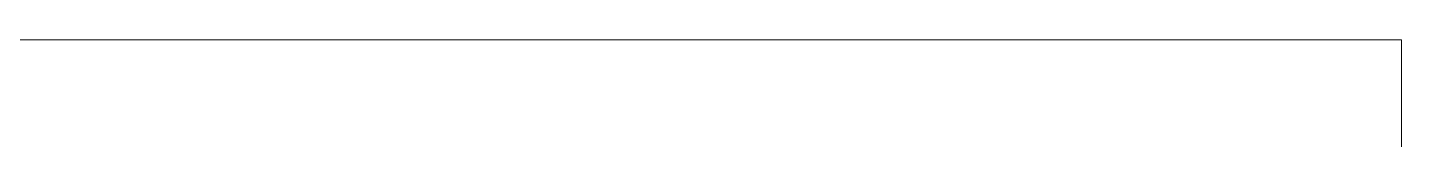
# Model space of a CAD drawing. Header units: millimetres. Extents: x -3455 to 18297, y 115676 to 128916.
# Drawn here: x 10300.19 to 10320.19, y 121618.2 to 121619.64 of the extents above; entities that cross this region are included whole.
import ezdxf

# ---------------------------------------------------------------- set-up
doc = ezdxf.new("R2010")
doc.units = ezdxf.units.MM
doc.layers.add('A-DOOR', color=8, linetype='Continuous', lineweight=13)
doc.layers.add('АР_подложка', color=8, linetype='Continuous', lineweight=13)

# ---------------------------------------------------------------- blocks, each defined once
blk = doc.blocks.new('INT 19 Дверь входная одностворчатая с остеклением - 1000 х 2480 ОС-Сверху-2841500-Планировочное решение')
at = {"layer": 'A-DOOR'}
for p, q in [((440, 240), (440, 180)), ((440, 180), (420, 180))]:
    blk.add_line(p, q, dxfattribs=at)
blk = doc.blocks.new('АР_bath')
at = {"layer": 'A-DOOR', "lineweight": 35, "rotation": 90}
blk.add_blockref('INT 19 Дверь входная одностворчатая с остеклением - 1000 х 2480 ОС-Сверху-2841500-Планировочное решение', (12668.194, 5852.643), dxfattribs=at)

msp = doc.modelspace()

# ---------------------------------------------------------------- block references
at = {"layer": 'АР_подложка'}
msp.add_blockref('АР_bath', (-2168, 115327), dxfattribs=at)

doc.saveas('drawing.dxf')
